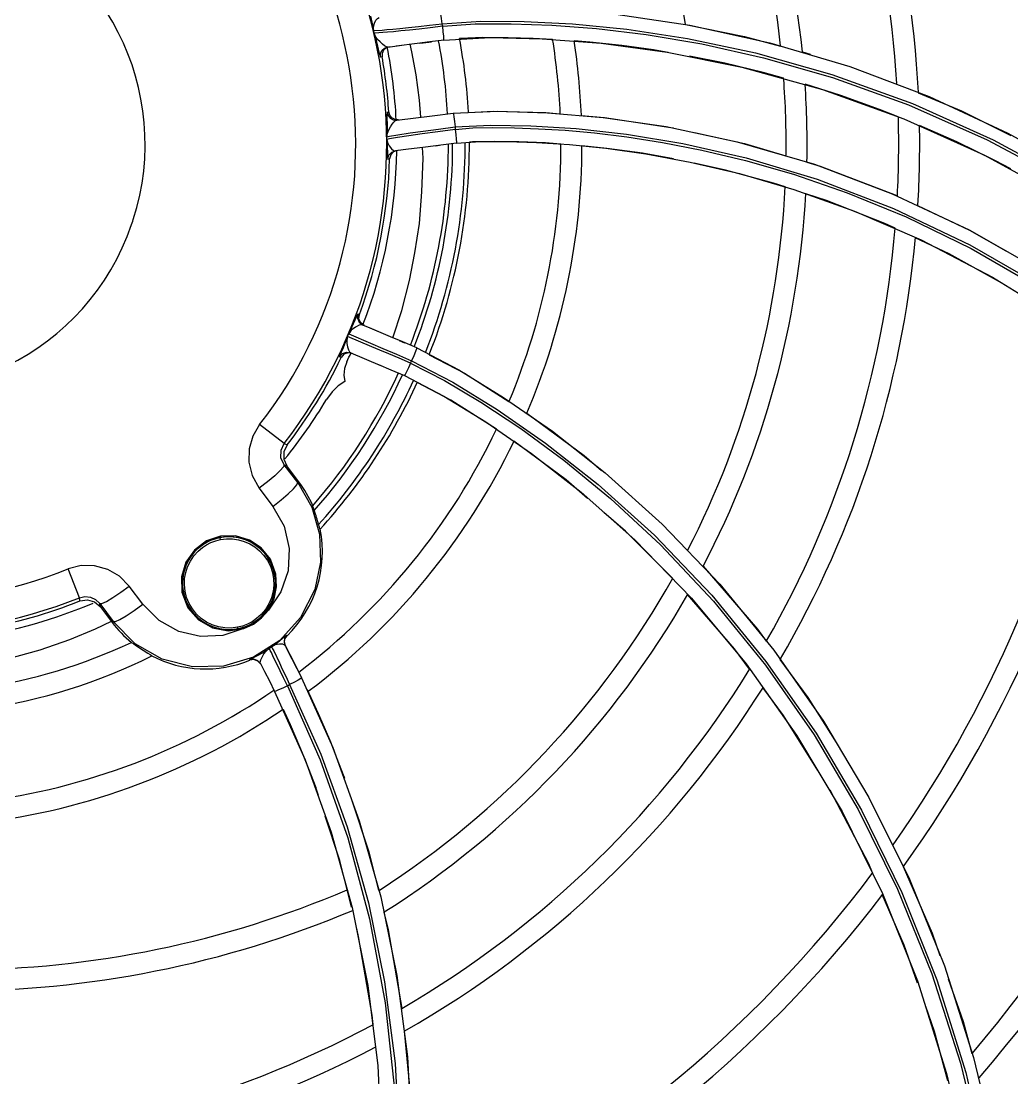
# Model space of a CAD drawing. Header units: metres. Extents: x -133 to 570, y -18 to 184.
# Drawn here: x -64.1844 to -64.0696, y 13.0627 to 13.1852 of the extents above; entities that cross this region are included whole.
import ezdxf

# ---------------------------------------------------------------- set-up
doc = ezdxf.new("R2010")
doc.units = ezdxf.units.M
doc.layers.add('3', color=2, linetype='Continuous')
doc.layers.add('MAUROAMARELO', color=7, linetype='Continuous')

# ---------------------------------------------------------------- blocks, each defined once
blk = doc.blocks.new('z1')
at = {"layer": 'MAUROAMARELO'}
for p, q in [((244.8409404953818, -421.1324454935281), (244.8490026584207, -421.1261493841665)), ((244.8421796301675, -421.1360000300475), (244.8503186363462, -421.1295357753341)), ((244.8495397107861, -421.1409499785327), (244.8575640603624, -421.1348287234437)), ((244.8556203867913, -421.1406046283087), (244.8636338381145, -421.134964831284)), ((244.8347146021918, -421.1429101596153), (244.8421796301675, -421.1360000300475)), ((244.8421912220576, -421.1475184001495), (244.8495397107861, -421.1409499785327)), ((244.8484263876028, -421.1465268326311), (244.8556203867913, -421.1406046283087)), ((244.8279249933116, -421.1502243952357), (244.8347146021918, -421.1429101596153)), ((244.820536858972, -421.1537541173559), (244.8267053435372, -421.1462846795577)), ((244.8355187772693, -421.1544908582824), (244.8421912220576, -421.1475184001495)), ((244.8423170576682, -421.1523416905259), (244.8484263876028, -421.1465268326311)), ((244.8424543506314, -421.1472647591742), (244.8426615106027, -421.1470801576081)), ((244.8229930244049, -421.1506847437614), (244.8235624333843, -421.1499522556588)), ((244.8218637151267, -421.1578331500753), (244.8279249933116, -421.1502243952357)), ((244.8372769969344, -421.157813967336), (244.8423170576682, -421.1523416905259)), ((244.8150555055731, -421.1614659842951), (244.820536858972, -421.1537541173559)), ((244.8296231299894, -421.1616934217085), (244.8355187772693, -421.1544908582824)), ((244.8168823594831, -421.1651081514458), (244.8218637151267, -421.1578331500753)), ((244.8331138707681, -421.1629078831886), (244.8372769969344, -421.157813967336)), ((244.8105375747775, -421.1688625890829), (244.8150555055731, -421.1614659842951)), ((244.8247884292614, -421.1685787528772), (244.8296231299894, -421.1616934217085)), ((244.8296549698209, -421.1676320218635), (244.8331138707681, -421.1629078831886)), ((244.8250932301225, -421.1681126235649), (244.8252582663765, -421.1678805269302)), ((244.8267708931057, -421.1719959793796), (244.8296549698209, -421.1676320218635)), ((244.9055613714818, -421.1773543971651), (244.9160935502405, -421.1767416711095)), ((244.9160935502405, -421.1767416711095), (244.926924991167, -421.1769283445524)), ((244.926924991167, -421.1769283445524), (244.9380221302799, -421.1779544958875)), ((244.8953588746435, -421.1787274046814), (244.9055613714818, -421.1773543971651)), ((244.9380221302799, -421.1779544958875), (244.949343499007, -421.1798603019937)), ((244.8855098944523, -421.1808235118752), (244.8953588746435, -421.1787274046814)), ((244.9280816668695, -421.17838011187), (244.9392715598021, -421.1794799953879)), ((244.820624337932, -421.1831220595122), (244.8223319275353, -421.1797163663448)), ((244.9058357568172, -421.1808555482605), (244.9164177161638, -421.180247292237)), ((244.9164177161638, -421.180247292237), (244.9273198062597, -421.1804676796168)), ((244.9273198062597, -421.1804676796168), (244.9385027175745, -421.1815609374789)), ((244.9380236039997, -421.1796250887417), (244.9490741764182, -421.1814598636937)), ((244.9392715598021, -421.1794799953879), (244.9506943560739, -421.1814823009753)), ((244.8733573446832, -421.1845408915932), (244.8825649153514, -421.1816054016716)), ((244.8760401244308, -421.1836062565825), (244.8855098944523, -421.1808235118752)), ((244.8825649153514, -421.1816054016716), (244.8842165017295, -421.1812123351089)), ((244.8955996053112, -421.1822499391026), (244.9058357568172, -421.1808555482605)), ((244.9385027175745, -421.1815609374789), (244.9499240061839, -421.1835714464381)), ((244.8857498485431, -421.1843864512607), (244.8955996053112, -421.1822499391026)), ((244.8670196517078, -421.1870205323717), (244.8760401244308, -421.1836062565825)), ((244.8762636868225, -421.1872390062979), (244.8857498485431, -421.1843864512607)), ((244.8060859671446, -421.1865429585702), (244.8060561014981, -421.1866390391768)), ((244.8589806628056, -421.1907583068507), (244.8670196517078, -421.1870205323717)), ((244.8674648784556, -421.1906488590396), (244.8762636868225, -421.1872390062979)), ((244.8176459023598, -421.1899487645607), (244.8175428936522, -421.1902748759025)), ((244.8130399461522, -421.1930449953643), (244.8137147266009, -421.1906829057849)), ((244.8152636896223, -421.1911103650309), (244.8155457537841, -421.1912194990689)), ((244.8521367397766, -421.1945184926851), (244.8589806628056, -421.1907583068507)), ((244.8599507451245, -421.1942067600244), (244.8674648784556, -421.1906488590396)), ((244.8170733057796, -421.1917082160011), (244.8159912040753, -421.1954944087209)), ((244.8037038316163, -421.1946644721839), (244.8041561952894, -421.1930890276631)), ((244.811901222957, -421.1970144196771), (244.8130399461522, -421.1930449953643)), ((244.8164080783756, -421.1940382486919), (244.8165343264568, -421.1935926364308)), ((244.801338527823, -421.1953586873617), (244.8016297220984, -421.1944979720466)), ((244.8019420327278, -421.1945278857908), (244.8016452526783, -421.1954086682259)), ((244.8038593412798, -421.1952619257463), (244.8041309128835, -421.1955610957754)), ((244.8463178433481, -421.1981884010697), (244.8521367397766, -421.1945184926851)), ((244.801312523877, -421.1954377803539), (244.801338527823, -421.1953586873617)), ((244.8016452526783, -421.1954086682259), (244.8016184005785, -421.1954901801267)), ((244.8041309128835, -421.1955610957754), (244.8045007559349, -421.1957293536123)), ((244.8045007559349, -421.1957293536123), (244.8044467318412, -421.1959186818438)), ((244.8106064180358, -421.1976848780616), (244.8106607105933, -421.1974956415304)), ((244.8110637784712, -421.1975489643534), (244.8106606075357, -421.1974956055432)), ((244.811452714802, -421.1974390506327), (244.8110637784712, -421.1975489643534)), ((244.815171976081, -421.1983473129839), (244.8151521780571, -421.1988173682377)), ((244.8151521780571, -421.1988173682377), (244.8153477909032, -421.1992435862662)), ((244.8153477909032, -421.1992435862662), (244.8157172843898, -421.199535041494)), ((244.8156593416045, -421.1997353559659), (244.8157172843898, -421.199535041494)), ((244.8494070285801, -421.2003990264159), (244.8442509518243, -421.2039360403126)), ((244.8442509518243, -421.2039360403126), (244.840837952532, -421.2067386190238)), ((244.8355140013066, -421.2067402407691), (244.8360060624218, -421.2062624979403)), ((244.8347285237203, -421.2075039572263), (244.8328961344068, -421.2092705637329)), ((244.8330017946416, -421.2091687296727), (244.8338527204326, -421.2083485541528)), ((244.8308149063457, -421.209952126097), (244.8309596912886, -421.2098122491566)), ((244.8314023465086, -421.2100546159305), (244.8309596880715, -421.2098122462594)), ((244.8323445803712, -421.2098032149397), (244.8319046686681, -421.2100514125717)), ((244.8321993746677, -421.2099429606413), (244.8320790568521, -421.2103030084646)), ((244.8321997236396, -421.2099431845503), (244.8330017946416, -421.2091687296727)), ((244.8325435228933, -421.211837044488), (244.834532098607, -421.209919792739)), ((244.8346383407511, -421.2124695839017), (244.8372826706591, -421.2099175984308)), ((244.8319046686681, -421.2100514125717), (244.8314023465086, -421.2100546159305)), ((244.8347835509239, -421.212329279991), (244.8345203940842, -421.2127600426603)), ((244.8345203940842, -421.2127600426603), (244.8344997125712, -421.2132621449909)), ((244.8344997125712, -421.2132621449909), (244.8347264510769, -421.2137127895229)), ((244.8347264510769, -421.2137127895229), (244.8345815387104, -421.2138525750358)), ((244.8413233308167, -421.2236844819363), (244.841600768558, -421.2234294579627)), ((244.8413232941411, -421.2236844256083), (244.8381894826243, -421.2254355666024)), ((244.8460967274348, -421.2240078985222), (244.8435716827241, -421.2246415540173)), ((244.8435716827241, -421.2246415540173), (244.843835789532, -421.2243945865978)), ((244.8460551734786, -421.2238412321756), (244.843835789532, -421.2243945865978)), ((244.8460967274348, -421.2240078985222), (244.8460551734786, -421.2238412321756)), ((244.847509689482, -421.2277137076418), (244.8471914057204, -421.2265475521032)), ((244.8582859250862, -421.2270350746659), (244.8606270278688, -421.2297997290895)), ((244.8449642313885, -421.228352485939), (244.847509689482, -421.2277137076418)), ((244.854863061483, -421.2304756105776), (244.8530440767104, -421.2303931433124)), ((244.8606270278688, -421.2297997290895), (244.8621365226511, -421.2330795499973)), ((244.8583675090865, -421.2329008749148), (244.8574389059324, -421.2318003121133)), ((244.8619578054702, -421.2320825012952), (244.8618670125586, -421.2320919900729)), ((244.8621365226511, -421.2330795499973), (244.8627133269865, -421.2366359186603)), ((244.862983131939, -421.2327182421936), (244.8625577442569, -421.2326646113885)), ((244.8635196088835, -421.2326713164382), (244.8631601609823, -421.2327036913258)), ((244.8646885211569, -421.2325774454714), (244.8635196088835, -421.2326713164382)), ((244.8659398200577, -421.2324898828521), (244.8646885211569, -421.2325774454714)), ((244.8670960079037, -421.2324205551608), (244.8759402816581, -421.2322573824727)), ((244.8759402816581, -421.2322573824727), (244.8849614880903, -421.2327479246443)), ((244.8795813273362, -421.2323760661505), (244.8773459983981, -421.232290441522)), ((244.8795813213014, -421.2323760679997), (244.8797312852485, -421.2323887142962)), ((244.8849614880903, -421.2327479246443), (244.8940580732417, -421.2339100338004)), ((244.8629709480338, -421.2341854439346), (244.8644971672054, -421.2341242867586)), ((244.8673167536388, -421.2343020983251), (244.8672691778518, -421.2340029204394)), ((244.8940580732417, -421.2339100338004), (244.9031892911873, -421.2357583645211)), ((244.8592261166734, -421.236343900367), (244.8591935601401, -421.2351418495086)), ((244.9031892911873, -421.2357583645211), (244.9123216337641, -421.2383082037838)), ((244.8587647383529, -421.2381468824153), (244.8592261166734, -421.236343900367)), ((244.8629990437892, -421.2366867537135), (244.8628741559951, -421.2371586727909)), ((244.8633302883986, -421.236330684814), (244.8629990437892, -421.2366867537135)), ((244.8637921274801, -421.2361720058575), (244.8633302883986, -421.236330684814)), ((244.8673200249016, -421.2359248579369), (244.8760212838274, -421.2357707806838)), ((244.8696095073199, -421.235823623183), (244.8699709409466, -421.2358097750682)), ((244.8760212838274, -421.2357707806838), (244.884923162319, -421.2362705457912)), ((244.880419594004, -421.2359674568434), (244.8794402199549, -421.2358846321104)), ((244.884923162319, -421.2362705457912), (244.8939054014493, -421.2374442763693)), ((244.8577415851196, -421.2396852439178), (244.8587647383529, -421.2381468824153)), ((244.8588854565669, -421.2373807121833), (244.8589783124496, -421.237009753021)), ((244.8627891711644, -421.23716538155), (244.8628741559951, -421.2371586727909)), ((244.8939054014493, -421.2374442763693), (244.9029246791254, -421.2393074288203)), ((244.8972877203344, -421.2380618148698), (244.8963569632667, -421.2379136976547)), ((244.9062727634919, -421.240177062231), (244.8972877203344, -421.2380618148698)), ((244.9033014592787, -421.2373497057964), (244.9124760486404, -421.2399287967926)), ((244.9029246791254, -421.2393074288203), (244.9119486341051, -421.2418767000629)), ((244.905569939624, -421.2382319277561), (244.9152421538877, -421.2411698561123)), ((244.9123216337641, -421.2383082037838), (244.9214254709113, -421.2415766495513)), ((244.9073124189463, -421.2405038017545), (244.9062727634919, -421.240177062231)), ((244.9124760486404, -421.2399287967926), (244.9216307010804, -421.2432430420083)), ((244.9119486341051, -421.2418767000629), (244.920947381037, -421.2451706346986)), ((244.8520744152786, -421.2460218299079), (244.849527023367, -421.2466528411875)), ((244.8523496514749, -421.2472437794635), (244.8520744152786, -421.2460218299079)), ((244.8500396408438, -421.2505831671208), (244.8525666189053, -421.2499572112201)), ((244.8503887889942, -421.2506772335178), (244.852608172861, -421.2501238775668)), ((244.852608172861, -421.2501238775668), (244.8525666189053, -421.2499572112201)), ((244.8503887889942, -421.2506772335178), (244.8500396408438, -421.2505831671208)), ((244.8485037888363, -421.252483819067), (244.844914699062, -421.2524088899577)), ((244.8488684808492, -421.2525786512624), (244.8485037975408, -421.2524837511634))]:
    blk.add_line(p, q, dxfattribs=at)
for points in [[(244.8039750227349, -421.1878741001296), (244.8051801748391, -421.1843185994385), (244.8068186081616, -421.1804505097302), (244.8087938882011, -421.1762070051414), (244.8111766655504, -421.1715811700772), (244.8140582289748, -421.1665357719148), (244.8175633138057, -421.1610394038179), (244.8218474425762, -421.1550792122652), (244.8270860937689, -421.148615388849), (244.8334410096681, -421.1417571529105), (244.8407410834643, -421.1349424532359), (244.8487315335369, -421.1285113105564), (244.8573526369073, -421.1225555436906), (244.866613128577, -421.1171103209352), (244.8764999606688, -421.112228001619), (244.8870021135103, -421.1079567658677), (244.8981030093398, -421.1043482489955), (244.9097739883159, -421.1014588874608), (244.9219753001798, -421.0993447393515)], [(244.8036770691081, -421.1878180936326), (244.805146234193, -421.1835881389582), (244.8071474270714, -421.1789772755174), (244.8096011451094, -421.1739210880179), (244.8126199423837, -421.168387802435), (244.8163491576995, -421.1623338109762), (244.8209722603528, -421.1557305042859), (244.8267226028663, -421.1485704431819), (244.8334809279309, -421.1412940479921), (244.8409941101802, -421.1343254746528), (244.8492106821825, -421.1277777063252), (244.8580961380453, -421.1217254391455), (244.8676433868252, -421.1162164128101), (244.8778463220681, -421.1112993685214), (244.8886922763713, -421.1070281341126), (244.9001573416385, -421.1034611304453), (244.912212742981, -421.1006569276695)], [(244.8152636896223, -421.1911103650309), (244.8166783342735, -421.1872406198593), (244.818579682445, -421.1829701433725), (244.8209210060177, -421.178282862483), (244.8237988157846, -421.1731622133433), (244.8273567335427, -421.1675616016193), (244.8317529900394, -421.1614813573393), (244.8372401645099, -421.1548783196872), (244.8438147918687, -421.1480656190174), (244.8511613650985, -421.1415497412883), (244.8591688905105, -421.1354922090628), (244.8678560360984, -421.1299230391871), (244.8772109331494, -421.1248986051682), (244.8872265188477, -421.1204725652797), (244.8978908825261, -421.1167025399405), (244.9091736108032, -421.1136524552728), (244.921035157761, -421.1113853103478), (244.933443123876, -421.109963870736)], [(244.8155457537841, -421.1912194990689), (244.8161828241268, -421.1892750172429), (244.8170446165236, -421.1871472438276), (244.8180578904705, -421.1848254408696), (244.8192335782451, -421.1822950354765), (244.8206074202253, -421.179533083361), (244.8222132113247, -421.1765257326388), (244.824091961257, -421.1732580972338), (244.8262998580292, -421.1697065659286), (244.8289052004704, -421.1658491247038), (244.831987883947, -421.1616718647828), (244.8356504430087, -421.157160259624), (244.8400286543622, -421.1522982566775), (244.8452783151549, -421.1470967280183), (244.8515976757549, -421.1415825378009), (244.8591769964937, -421.135854375899), (244.8678595052077, -421.1302717832475), (244.8772516336358, -421.1252158835998), (244.8872947858026, -421.1207714528284), (244.897999575107, -421.1169856921404), (244.9093366243455, -421.1139248079578), (244.9212679507282, -421.1116557106302), (244.9337388289539, -421.1102441951781)], [(244.8267053435372, -421.1462846795577), (244.8335068729771, -421.1391702318025), (244.8409404953818, -421.1324454935281)], [(244.8325904683688, -421.1401934068904), (244.8364757786246, -421.1363661738195), (244.8413404142327, -421.1322260274653)], [(244.844916633733, -421.1337410803899), (244.8433312208579, -421.1350230048324), (244.8395863756859, -421.13828302383), (244.8361340220222, -421.1415167629746)], [(244.8446016479122, -421.1453512944742), (244.8495549323397, -421.1409373989522), (244.8534132091254, -421.1379866680298)], [(244.8567382787544, -421.1398395539879), (244.8511629339141, -421.1441670223322), (244.8479263578179, -421.1470657525514)], [(244.8342605358221, -421.1433975612472), (244.8326060261325, -421.1450645853874), (244.8293759399796, -421.1485654963043), (244.8265592356031, -421.1518505874931)], [(244.8349611337376, -421.1552013887805), (244.8359849073688, -421.1539669500093), (244.8424543506314, -421.1472647591742)], [(244.8460054705101, -421.1487861308928), (244.8450277979105, -421.1496617502671), (244.8399328930798, -421.1548452751869), (244.8382656411447, -421.1567486195033)], [(244.8147615975206, -421.1619148571466), (244.8187279740398, -421.1561713277272), (244.8213865470595, -421.1527513251353)], [(244.8249318958419, -421.1538675095056), (244.8234101861644, -421.1557774592317), (244.8206759400821, -421.1594723474448), (244.8183255158203, -421.1628883626556)], [(244.8266993864593, -421.1658538320936), (244.8301429191761, -421.1610110692308), (244.8333414056212, -421.1571544161897)], [(244.8366064312361, -421.1586427879755), (244.8356719013595, -421.1597096562916), (244.8321028638884, -421.1642378069649), (244.8299560268892, -421.1672411133736)], [(244.8098159755104, -421.1778191770369), (244.812944887341, -421.1717533249261), (244.8168823594831, -421.1651081514458)], [(244.8169552811053, -421.1650249394739), (244.8160272585942, -421.1664742482035), (244.8141276810261, -421.1696567940899), (244.8123223050229, -421.1728964716472), (244.8114758922466, -421.1745218871439)], [(244.8197791128887, -421.1771386689737), (244.8210435331853, -421.174741391696), (244.8250932301225, -421.1681126235649)], [(244.8179307708965, -421.1806317268033), (244.8209642267759, -421.1748817811978), (244.8247884292614, -421.1685787528772)], [(244.8285544914922, -421.1692751625191), (244.8265732890691, -421.1723114985371), (244.8244323105521, -421.1758868605049), (244.8230252548956, -421.1784358402764)], [(244.8223319275353, -421.1797163663448), (244.8243577637036, -421.1760169232983), (244.8267708931057, -421.1719959793796)], [(244.8103481396854, -421.1767482440266), (244.8093663358297, -421.1787639166781), (244.8081591353975, -421.1814202241462), (244.8070049385415, -421.1841067571047), (244.8060859671446, -421.1865429585702)], [(244.9144691073705, -421.1768481317631), (244.9228707469531, -421.1767632167067), (244.9256229076279, -421.1769391032585)], [(244.8055069233399, -421.1883650065406), (244.8073304054824, -421.1833338511779), (244.8098159755104, -421.1778191770369)], [(244.8382407514828, -421.2063438103382), (244.8424101734772, -421.2029186664692), (244.8473320135379, -421.1994249281908), (244.8530990751517, -421.1957880448098), (244.8598994036058, -421.1920522143333), (244.8678504673574, -421.1883551322311), (244.8768365974499, -421.1849542020495), (244.8863645266104, -421.1821618240216), (244.8962817364541, -421.180069584815), (244.9065577433685, -421.1787161444119), (244.9171669249874, -421.1781396152437), (244.9280816668695, -421.17838011187)], [(244.928484691128, -421.1771219938324), (244.9336980904004, -421.1774551732639), (244.9375119815411, -421.1779824518376)], [(244.8143549691426, -421.1890324805878), (244.8153300305296, -421.1863164445708), (244.8178498989373, -421.1807963552889), (244.8186356387225, -421.1793066400793)], [(244.838449933462, -421.2065606009357), (244.8418235478057, -421.2037360519972), (244.8458111043985, -421.2008323796458), (244.8504253421934, -421.1977761787265), (244.8557605612662, -421.1946078579639), (244.8619498336154, -421.1913726001984), (244.8691690950529, -421.1881372504808), (244.8775524596067, -421.1850384188507), (244.8867644336253, -421.1823760766913), (244.8963974508151, -421.1803574965621), (244.9063503720261, -421.1790388650182), (244.9166282665906, -421.1784519769452), (244.9271966674889, -421.178635064934), (244.9380236039997, -421.1796250887417)], [(244.8867820256773, -421.1806017574943), (244.8921372417242, -421.179327255861), (244.8982134384501, -421.1783535664334)], [(244.8137147702059, -421.1906829188288), (244.8155174894612, -421.1858811123529), (244.8179307708965, -421.1806317268033)], [(244.8218914443348, -421.1805962106826), (244.8210687810965, -421.1822074469268), (244.8197492334609, -421.1849906170265), (244.81863237639, -421.1875254902876), (244.8176459023598, -421.1899487645607)], [(244.9137450483433, -421.1803609719905), (244.9126052220759, -421.1803714388867), (244.9030182223712, -421.1811733575819)], [(244.9275733082004, -421.1805794218884), (244.9229078125209, -421.1802768358625), (244.9165077851005, -421.1803356050261)], [(244.9003616302157, -421.1815654658367), (244.8929365512549, -421.1827484134883), (244.8890048593855, -421.1836803776994)], [(244.9393614950857, -421.1817811099166), (244.9334838396228, -421.1809627515432), (244.9304141495918, -421.1807636644529)], [(244.8170733489299, -421.191708103371), (244.8179742467773, -421.1890932333298), (244.8191906736593, -421.186240573238), (244.820624337932, -421.1831220595122)], [(244.8864607177347, -421.1842834363998), (244.88361532401, -421.1849579057836), (244.8756676772268, -421.1874831705443)], [(244.8016297220984, -421.1944979720466), (244.801799181414, -421.1939896269598), (244.802010888478, -421.1933378633458), (244.8022661489615, -421.1925317935844), (244.8025630159725, -421.1915742819896), (244.8028979692019, -421.1904696426799), (244.8032642500307, -421.1892171430349), (244.8036770593619, -421.1878181416632)], [(244.803974780079, -421.187874091386), (244.8035655963213, -421.189260725409), (244.8032032313654, -421.1905018925265), (244.802871116344, -421.1916010777326), (244.8025763703085, -421.1925554782907), (244.8023232541052, -421.1933596421848), (244.8021125346281, -421.1940125834256), (244.8019420327278, -421.1945278857908)], [(244.8036770274803, -421.187818235308), (244.8030871720807, -421.1876450904943), (244.8025887469564, -421.1875039849589), (244.8022537544098, -421.1874152577038), (244.8021327559477, -421.1873923712018)], [(244.8055069160105, -421.1883650421814), (244.8053974958498, -421.1883194935523), (244.8050802626062, -421.1882139608817), (244.8045825143192, -421.1880579247065), (244.8039747957794, -421.1878740399776)], [(244.805506912953, -421.1883650423417), (244.8050490680853, -421.189960619015), (244.8046449909925, -421.1913905825563), (244.8039678513771, -421.1937433408606)], [(244.8732745890154, -421.188361206098), (244.8660967549627, -421.1912502874579), (244.8631571442713, -421.1926983661607)], [(244.8047337266048, -421.1910765458176), (244.8048369692408, -421.1907156453631), (244.8050999605391, -421.1897832551533)], [(244.813230431321, -421.1988195572445), (244.8133035498877, -421.1985215514387), (244.8135317936215, -421.1975700352227), (244.8138816672813, -421.1961794382527), (244.8142756354296, -421.1947016032499), (244.8147411363557, -421.1929945423653), (244.8152648956293, -421.191110913453)], [(244.8155468557984, -421.1912198766577), (244.8150103594351, -421.1931537807322), (244.814526715016, -421.1949310380708), (244.8141246437056, -421.1964533271667), (244.8138047965363, -421.1977395053337), (244.8135901145849, -421.1986468301599), (244.8135199441654, -421.1989381451834)], [(244.8137147266009, -421.1906829057849), (244.8138321632678, -421.1907049273848), (244.8141557873971, -421.1907904871693), (244.8146578701915, -421.190932590543), (244.8152648904759, -421.1911109321178)], [(244.8155465520008, -421.1912209242194), (244.8161251831868, -421.1913951156056), (244.8166129502815, -421.1915469596792), (244.8169529400409, -421.1916589688191), (244.8170733057796, -421.1917082160011)], [(244.8490554340292, -421.1964311672275), (244.85616468183, -421.192237243187), (244.8585367106723, -421.191065827839)], [(244.8126753794661, -421.1943169235631), (244.8108032866096, -421.1937056398046), (244.807964311138, -421.1929177255294), (244.805318887835, -421.1923113196988), (244.8044275736022, -421.1921467905143)], [(244.8609139819914, -421.1938033644489), (244.8579533760146, -421.1952617837762), (244.8514750550864, -421.1990697600614)], [(244.7996149323467, -421.195110085801), (244.8006638105333, -421.1953083189535), (244.8013125574669, -421.1954376023103)], [(244.8013125237969, -421.1954377788252), (244.8008913584999, -421.1952727226613), (244.8005539365486, -421.1950174829356), (244.8003110877612, -421.1947347976964), (244.8001774449838, -421.1944755571923), (244.8001669122878, -421.1942610681483)], [(244.8031541854168, -421.1951093339848), (244.8028122597948, -421.1952665694342), (244.8024251628917, -421.1954066676184), (244.8020205368266, -421.1954895155931), (244.8016184288551, -421.1954900176906)], [(244.8037038316163, -421.1946644721839), (244.8036132184757, -421.1948068491834), (244.8034265979973, -421.1949544539254), (244.8031541854168, -421.1951093339848)], [(244.8044467318412, -421.1959186818438), (244.8040767849056, -421.1957504892343), (244.8038051293511, -421.1954514722959), (244.8036734719435, -421.1950695940221), (244.8037038316163, -421.1946644721839)], [(244.8037582746624, -421.1944743632115), (244.8037277820013, -421.1948798139279), (244.8038593412798, -421.1952619257463)], [(244.8481336224802, -421.2011988175396), (244.8535693888571, -421.1977515437374), (244.8599507451245, -421.1942067600244)], [(244.8016183817122, -421.1954899956349), (244.8021700989518, -421.1955696657093), (244.8027857753384, -421.1956666028356)], [(244.8027857753384, -421.1956666028356), (244.803864717373, -421.1958471818431), (244.8041990202805, -421.195900052438), (244.8043867639703, -421.1959228179446), (244.8044493753605, -421.1959192821597)], [(244.8159912040753, -421.1954944087209), (244.8155340563123, -421.1970840993225), (244.8151143702546, -421.1985483241269)], [(244.8349344363642, -421.2073035110833), (244.8324442579187, -421.205086965284), (244.8295832013584, -421.2029050581314), (244.8268750461336, -421.2010999594961), (244.8239812464344, -421.1992871717579), (244.8206808491104, -421.1975808607023), (244.8171747127217, -421.1959421810234), (244.8159896145412, -421.1954999384109)], [(244.8106038416038, -421.1976839783807), (244.8106691355504, -421.1977274754066), (244.8108851602515, -421.1978259202464), (244.8112770777557, -421.1979903309744), (244.8118496011789, -421.1982266933495), (244.8125509961501, -421.1985217458599), (244.8132304800251, -421.198819433593)], [(244.8106064180358, -421.1976848780616), (244.8110092942459, -421.1977382875743), (244.8113983768121, -421.1976285317427), (244.8117125050967, -421.1973741341081), (244.8119012488842, -421.1970143294103)], [(244.8119556733191, -421.1968243333148), (244.8117667846216, -421.1971845318973), (244.811452714802, -421.1974390506327)], [(244.8132304312408, -421.1988195557157), (244.8128870017513, -421.1986038883454), (244.8125882794918, -421.1983176471529), (244.8123354515901, -421.1979944231627), (244.812131107406, -421.1976802898772), (244.8119829327086, -421.1974064237303), (244.8119027861735, -421.1971837674167), (244.811901222957, -421.1970144196771)], [(244.8135199686506, -421.1989380273999), (244.8143310627875, -421.1992466300042), (244.8149880185913, -421.1995034739895), (244.815457815735, -421.1996819098076), (244.815659483033, -421.199735422133)], [(244.8135199874757, -421.1989380356108), (244.8138902566877, -421.1990166149852), (244.8143205481558, -421.1989966258366), (244.8147105952119, -421.1988859104497), (244.8149845377231, -421.1987315587705), (244.8151150047925, -421.1985484395633)], [(244.8156593416045, -421.1997353559659), (244.8152901236585, -421.1994440104623), (244.8150946011745, -421.1990181126725), (244.8151144030046, -421.1985483055487)], [(244.8371203187207, -421.2051930610817), (244.8413411409417, -421.2017220953604), (244.8463178433481, -421.1981884010697)], [(244.8383963192202, -421.2042051516644), (244.841964790568, -421.2012593567812), (244.8469896948891, -421.1977965912662)], [(244.8395238100802, -421.2077527870172), (244.8434790325698, -421.2045080823947), (244.8481336224802, -421.2011988175396)], [(244.834532098607, -421.209919792739), (244.8356406855171, -421.208853208341), (244.8368885599264, -421.2076423505757), (244.8382408188154, -421.2063420531742)], [(244.8371203237139, -421.2051930393594), (244.8358472033174, -421.206414969441), (244.8347285237203, -421.2075039572263)], [(244.8371203386002, -421.2051930309148), (244.8372103342301, -421.2052709361037), (244.8374460357279, -421.2055073896909), (244.8378071052209, -421.2058824553061), (244.8382408041689, -421.206342066205)], [(244.8384500001926, -421.2065586567899), (244.8374120182264, -421.2075535737825), (244.8364917769331, -421.2084510085898), (244.8356722265664, -421.2092432230035), (244.8349584066073, -421.2099313739116), (244.8327588339935, -421.2120599888324)], [(244.8384500119412, -421.2065586469768), (244.8388621079157, -421.2070019104056), (244.8392071329572, -421.2073801131559), (244.8394445935237, -421.2076491957914), (244.8395238043659, -421.2077527949812)], [(244.8371445073421, -421.2100519670794), (244.8382626665232, -421.2089645149394), (244.8395238100802, -421.2077527870172)], [(244.8308149063457, -421.209952126097), (244.8312581321122, -421.2101947327598), (244.831759969293, -421.2101914597779), (244.8321996421184, -421.2099432670004)], [(244.8308166575241, -421.2099537756935), (244.830968613471, -421.210148982298), (244.8313554534952, -421.2105628807205), (244.8319170556392, -421.2111571216767), (244.8325436054299, -421.2118370984126)], [(244.8320790568521, -421.2103030084646), (244.8321101202732, -421.2108117879573), (244.832264673596, -421.2113845000827), (244.8325435010909, -421.2118370379661)], [(244.8327586031382, -421.2120597372726), (244.8332993846909, -421.2125924811714), (244.8337687335459, -421.2130660892303), (244.8341352607335, -421.2134383579332), (244.834386396439, -421.2136885191904), (244.8345295518779, -421.2138208660663), (244.8345799803337, -421.2138508019004)], [(244.8327588545942, -421.2120599724238), (244.8331063353914, -421.2123067292479), (244.8334906538978, -421.2124625033227), (244.8338749721659, -421.2125476062215), (244.8342140255806, -421.2125788040727), (244.8344732588275, -421.2125537429603), (244.8346384354243, -421.2124696939075)], [(244.8345815387104, -421.2138525750358), (244.834354773996, -421.2134018399035), (244.8343754142686, -421.2128999451425), (244.8346383407511, -421.2124695839017)], [(244.8354307052421, -421.2132987545349), (244.8360288193035, -421.2138377984539), (244.8367193460135, -421.2142091916855), (244.837444540261, -421.2143955438565)], [(244.837444540261, -421.2143955438565), (244.8376001621748, -421.2152849426581), (244.8379551518019, -421.216220127397), (244.8385246472592, -421.2171654573521)], [(244.841600768558, -421.2234294579627), (244.8421773617761, -421.2240755161918), (244.8429700982624, -421.2244178205115), (244.8438357896121, -421.2243945881265)], [(244.8498330526038, -421.2235068584611), (244.8495122518341, -421.2234798515001), (244.849321534876, -421.223460255493), (244.8492539406925, -421.2234425979771)], [(244.8435716828042, -421.224641555546), (244.8426841681828, -421.2246675779726), (244.8418778901132, -421.2243139255629), (244.8413233308167, -421.2236844819363)], [(244.843571519307, -421.2246415947725), (244.8437547077574, -421.2248071661718), (244.8440115299002, -421.2253227250635), (244.844317934856, -421.2261391378843), (244.8446456148456, -421.2271809750337), (244.8449642375035, -421.2283524856185)], [(244.8460967274348, -421.2240078985222), (244.8493374071334, -421.2236071582245), (244.8525755263079, -421.2240030442979), (244.8556217822397, -421.2251714151551), (244.8582859250862, -421.2270350746659)], [(244.8471914057204, -421.2265475521032), (244.8468715754377, -421.2255370360861), (244.8465624897201, -421.22471890282), (244.8462936868189, -421.2241835198906), (244.8460967274348, -421.2240078985222)], [(244.8520752809027, -421.2237232532543), (244.8520203062892, -421.2237301796692), (244.8518329480344, -421.2237122532489), (244.8515093352744, -421.2236745284783)], [(244.8381894478046, -421.2254354871836), (244.8391005978194, -421.2266677392452), (244.8402859369364, -421.2276274387487), (244.8417042752196, -421.228270342017), (244.8432783186665, -421.2285323502854), (244.8449642313885, -421.228352485939)], [(244.847509689482, -421.2277137076418), (244.8501420141167, -421.227435638823), (244.8527240995313, -421.2278926077172), (244.855061056162, -421.2290290989282)], [(244.811052695426, -421.2300299870197), (244.8108994779516, -421.2298930169361), (244.81074562954, -421.2297574625923), (244.8105911747305, -421.229623324235)], [(244.855061056162, -421.2290290989282), (244.8569870605797, -421.2307451250364), (244.8583673927972, -421.232900644943)], [(244.8530440767104, -421.2303931433124), (244.8514144447374, -421.2308498027663), (244.8500417437128, -421.2317389813999), (244.848956497751, -421.2330431496376), (244.8483089356744, -421.2346490874501)], [(244.8552225977246, -421.2307265933558), (244.854848874917, -421.2306320734901), (244.8544692119056, -421.230564546557), (244.8540855907415, -421.2305243930772), (244.8537000220733, -421.2305118372502), (244.8533145178706, -421.2305269529821), (244.8529311006755, -421.230569664934), (244.8525517817218, -421.230639740471), (244.8521785369549, -421.2307368001165), (244.8518133191815, -421.2308603153828), (244.8514580185649, -421.2310096154398), (244.8511144781512, -421.2311838908998), (244.8507844604787, -421.2313822001669), (244.8504696540931, -421.2316034767592), (244.8501716466719, -421.231846542981), (244.8498919432895, -421.2321101074327), (244.8496319397796, -421.2323927832682), (244.8493929257156, -421.2326930865062), (244.8491760673453, -421.2330094614508), (244.8489824230403, -421.2333402829478), (244.8488129188345, -421.2336838576665), (244.8486683793215, -421.2340384286118), (244.8485494836327, -421.2344022126886), (244.8484567957878, -421.2347733362617)], [(244.8486763713929, -421.2348132958363), (244.8488674575476, -421.2341404656105), (244.8491459402164, -421.2335024398714), (244.8495071594016, -421.2329079351652), (244.8499440596265, -421.232367987157), (244.8504500746078, -421.2318906811054), (244.8510186834117, -421.2314835051274), (244.8516467967243, -421.2311522698558), (244.8523260064765, -421.230906712964), (244.8530398721593, -421.2307570390751), (244.8537819092246, -421.2307092076333), (244.8545286338369, -421.2307689545608), (244.8552589935034, -421.2309358180835), (244.855953167551, -421.2312041765178), (244.8565992686131, -421.2315676291164), (244.8571911812071, -421.2320234413128), (244.8577246395109, -421.2325755662096), (244.8581724008111, -421.2332034697097), (244.8585242970007, -421.2338961757044), (244.8587474244021, -421.2345517494521), (244.8588734333862, -421.2351745611144), (244.8589212009288, -421.2357544485304), (244.8588991288302, -421.236384746405), (244.8588094071865, -421.2369671394593)], [(244.8574389059324, -421.2318003121133), (244.8562449829619, -421.2309696097496), (244.8548630614027, -421.2304756090489)], [(244.8589783124496, -421.237009753021), (244.8590445738382, -421.2366331439517), (244.8590839054316, -421.2362528523938), (244.8590961182167, -421.2358707706514), (244.859081162926, -421.2354888250935), (244.8590391175819, -421.2351089139571), (244.8589701789765, -421.2347328618077), (244.8588746895773, -421.2343626403985), (244.8587531543074, -421.2340001623835), (244.8586061528679, -421.2336471878064), (244.8584343584712, -421.233305389034), (244.8582385482805, -421.2329764329849), (244.8580196401001, -421.2326619792074), (244.8577787016259, -421.2323636809267), (244.8575169314754, -421.2320831155269), (244.8572356241116, -421.2318217587959), (244.8569361854527, -421.2315809902401), (244.8566201168633, -421.2313620801262), (244.8562890030839, -421.2311661931803), (244.8559445274402, -421.2309943862579), (244.8555884492366, -421.2308475865347), (244.8552225977246, -421.2307265933558)], [(244.8625577442569, -421.2326646113885), (244.8621944914669, -421.2324392357667), (244.8619576230117, -421.2320820617183)], [(244.8591935601401, -421.2351418495086), (244.8589031696833, -421.2339774037094), (244.8583675090865, -421.2329008749148)], [(244.8618670125586, -421.2320919900729), (244.8619148589642, -421.2322633637484), (244.862064683374, -421.232729989649)], [(244.8618670125586, -421.2320919900729), (244.8621067340619, -421.2324514810318), (244.8624695027138, -421.2326744631136), (244.8628892540394, -421.2327267797649)], [(244.862064683374, -421.232729989649), (244.8622587307198, -421.2334127465948), (244.862439308223, -421.2342136953534)], [(244.8624964312148, -421.2332618225782), (244.8624061628466, -421.2337426422841), (244.862439308223, -421.2342136953534)], [(244.8628892296451, -421.2327264897928), (244.8626615305004, -421.2328990722252), (244.8624964312148, -421.2332618225782)], [(244.8628892635061, -421.2327269019006), (244.8640707861452, -421.2326256743548), (244.8654926838358, -421.2325198510126), (244.8670959961269, -421.2324203304421)], [(244.8670959961269, -421.2324203304421), (244.8671360161723, -421.2325397688847), (244.8671830985036, -421.2328811855719), (244.8672303780311, -421.2333934962364), (244.86727096646, -421.2340034122694)], [(244.8773459983981, -421.232290441522), (244.8752960263366, -421.2322476750148), (244.8734192130603, -421.2322384788575), (244.8717034147473, -421.2322551857735), (244.8701252018582, -421.2322920489677), (244.8686529344382, -421.2323448970094)], [(244.8822283756974, -421.2325993079832), (244.8887241058349, -421.2331471295592), (244.8932726866108, -421.233869663934)], [(244.8624391748192, -421.2342137238054), (244.8625080038034, -421.2342089041088), (244.8626882614062, -421.2341987459433), (244.8629709480338, -421.2341854439346)], [(244.862439308223, -421.2342136953534), (244.8624624668807, -421.2343257137564), (244.8624846699086, -421.2344379248015)], [(244.8627547302929, -421.2365392149958), (244.8627178203785, -421.2360218357684), (244.8626571129837, -421.2354634340566), (244.862581401542, -421.234956042538), (244.8624846699086, -421.2344379248015)], [(244.8634418906238, -421.2344908586302), (244.8630434954935, -421.2345130084071), (244.8627535125793, -421.2345312301757), (244.8625726907105, -421.2345443687415), (244.8625058014461, -421.234550340692)], [(244.8673182420614, -421.2343025951569), (244.8662775975777, -421.2343495697071), (244.8653676233318, -421.2343939683064), (244.8634418906238, -421.2344908586302)], [(244.8644971672054, -421.2341242867586), (244.8652856353392, -421.2340900192892), (244.8662125047242, -421.2340485368398), (244.8672705014149, -421.2340034305098)], [(244.8672691778518, -421.2340029204394), (244.8760955109581, -421.2338370642102), (244.885068968742, -421.2343249367854)], [(244.8673167536388, -421.2343020983251), (244.8766958354183, -421.2341507697406), (244.8862471487378, -421.2347409385227)], [(244.8673185663858, -421.2343025827585), (244.8673457718489, -421.2349110801654), (244.8673560202112, -421.2354280233197), (244.867347480174, -421.2357918519791), (244.8673200616315, -421.2359250322953)], [(244.885068968742, -421.2343249367854), (244.8941512499594, -421.2354884118038), (244.9033014592787, -421.2373497057964)], [(244.8958151907084, -421.2342735382044), (244.8979277986134, -421.2346091227825), (244.906906185837, -421.2367195714954)], [(244.8483089356744, -421.2346490874501), (244.8481892911288, -421.2363804426509), (244.8486133824829, -421.2380685998368)], [(244.8484567957878, -421.2347733362617), (244.848390751795, -421.2351499400694), (244.8483516332583, -421.2355302020668), (244.848339625652, -421.2359122209376), (244.8483547771098, -421.2362941071622), (244.8483970099298, -421.236673968618), (244.8484661268515, -421.2370499133168), (244.8485617869171, -421.2374200568013), (244.8486835495435, -421.2377826026118), (244.8488308379387, -421.238135729236), (244.8490029316943, -421.2384776242212), (244.8491990113362, -421.2388065738135), (244.8494181345222, -421.2391209182176), (244.8496592415927, -421.2394190405766), (244.8499211480034, -421.2396993980258), (244.8502025604923, -421.2399605377074), (244.8505020918865, -421.2402010867975), (244.8508182346266, -421.240419773821), (244.8511493977767, -421.2406154328434), (244.8514939076649, -421.240787015701), (244.8518500019284, -421.2409335953784), (244.8522158295941, -421.2410543675367), (244.8525894886488, -421.2411486654074), (244.8529690146902, -421.2412159772487), (244.8533524295253, -421.2412559376663), (244.8537377229065, -421.2412683301043), (244.8541228774702, -421.2412530947354), (244.8545058655211, -421.2412103255634), (244.8548847069599, -421.2411402643217), (244.8552574597932, -421.241043294839), (244.8556222134569, -421.2409199326589)], [(244.8486764396973, -421.2348133121842), (244.848621517976, -421.234801709224), (244.8485666134275, -421.2347906679372), (244.84852072475, -421.2347820130031), (244.8484867675968, -421.2347762139754), (244.8484650234891, -421.2347732606985), (244.848456823785, -421.2347733439919)], [(244.8588094071865, -421.2369671394593), (244.8586015447647, -421.2376848338623), (244.8582936259788, -421.2383631968613), (244.8578912645992, -421.2389908268734), (244.857403846408, -421.2395533010352), (244.8568443220952, -421.2400375302886), (244.8562168320368, -421.2404396248229), (244.8555335732447, -421.2407491961892), (244.8548106402282, -421.2409572765519), (244.8540669963056, -421.2410583347074), (244.8533200856953, -421.2410511391338), (244.852573356696, -421.2409346230978), (244.8518703991183, -421.2407180356779), (244.8512199788727, -421.2404123314293), (244.8506215845864, -421.2400221435096), (244.8500856049686, -421.2395563394628), (244.8496055701005, -421.2390047196899), (244.8492118160289, -421.2383978790692), (244.8489038144883, -421.2377353900152), (244.8487105594604, -421.237114374993), (244.8486028624638, -421.2365261944618), (244.8485643522692, -421.2359835449715), (244.8485883848637, -421.2353813542704), (244.8486763713929, -421.2348132958363)], [(244.8631086698081, -421.2357024969233), (244.8628540139223, -421.2353648675202), (244.8626419848049, -421.2349808474877), (244.8625058014461, -421.234550340692)], [(244.8637058843801, -421.2361794504361), (244.8635476047089, -421.2361337277358), (244.8633492986842, -421.2359697917088), (244.8631086698081, -421.2357024969233)], [(244.8699709409466, -421.2358097750682), (244.8715394830904, -421.2357699635447), (244.8732495236623, -421.2357503868135), (244.8751336961243, -421.2357572673739)], [(244.8751336961243, -421.2357572673739), (244.8771966458785, -421.2357989843205), (244.8794401656298, -421.2358847070037)], [(244.8862471487378, -421.2347409385227), (244.8958921005365, -421.2360953927221), (244.905569939624, -421.2382319277561)], [(244.8592261166734, -421.236343900367), (244.8590134097899, -421.2389220830232), (244.8581107031439, -421.2413406897791), (244.8565824512464, -421.2434281286403), (244.8545268856992, -421.2450326620201), (244.8520744152786, -421.2460218299079)], [(244.8588093328474, -421.2369671249605), (244.8588629942149, -421.2369790729605), (244.8589114072656, -421.236990442189), (244.8589487445627, -421.2369998993814), (244.8589708891307, -421.2370063404741), (244.8589782227436, -421.2370097377946)], [(244.8627133269865, -421.2366359186603), (244.862319742736, -421.2402170931701), (244.8609829398583, -421.2435657537771)], [(244.8627891684141, -421.2371654460758), (244.862780763417, -421.2371022942966), (244.8627547302929, -421.2365392149958)], [(244.8627891711644, -421.23716538155), (244.8629140603762, -421.2366939575243), (244.8632448249894, -421.2363382065639), (244.8637058392533, -421.2361794083471)], [(244.8637058819766, -421.2361794045752), (244.8647532030291, -421.2360941577613), (244.8659679578943, -421.2360070678769), (244.8673200249016, -421.2359248579369)], [(244.8938370047288, -421.2375126840732), (244.888331406089, -421.2366365490355), (244.8829108364232, -421.2361781378082)], [(244.8486133824829, -421.2380685998368), (244.8495287687922, -421.2395283418563), (244.8508755838109, -421.2406523731411), (244.8525600461867, -421.2413104422318)], [(244.8556222134569, -421.2409199326589), (244.8559771168127, -421.2407708327706), (244.8563203382437, -421.2405967886335), (244.8566501144899, -421.2403987280853), (244.8569647500899, -421.2401777026414), (244.8572626540683, -421.2399348855714), (244.8575423174923, -421.2396715531485), (244.8578023324587, -421.239389095917), (244.8580414027188, -421.2390889874778), (244.8582583470579, -421.2387727904425), (244.8584521013101, -421.2384421364009), (244.8586217249556, -421.2380987347718), (244.8587664052304, -421.2377443342655), (244.8588854565669, -421.2373807121833)], [(244.9094265755209, -421.2374909197947), (244.9163687747471, -421.2396695205572), (244.9204433091704, -421.2412833875428)], [(244.8525600461867, -421.2413104422318), (244.8544745943614, -421.241376753998), (244.8562581637191, -421.2408073224412), (244.8577415851196, -421.2396852439178)], [(244.8609829398583, -421.2435657537771), (244.8588014379484, -421.2464341040879), (244.855928777235, -421.2486182574388), (244.8525666189053, -421.2499572112201)], [(244.849527023367, -421.2466528411875), (244.8480263252688, -421.2472443755981), (244.8467587658738, -421.2481855629174), (244.8457741298193, -421.2494259614991), (244.8451491940482, -421.2508636705747), (244.8449146979274, -421.2524089268068)], [(244.8500394834614, -421.2505832060268), (244.8501234520295, -421.2503515993041), (244.8501082650121, -421.2497757543148), (244.8499953583912, -421.2489098052014), (244.8497953478268, -421.2478351596675), (244.849527023367, -421.2466528411875)], [(244.8525666189053, -421.2499572112201), (244.8526566016958, -421.2497252954369), (244.8526492396832, -421.2491735728535), (244.8525460879805, -421.248327446396), (244.8523496514749, -421.2472437794635)], [(244.8575021754075, -421.2477104946047), (244.8577735390363, -421.2475229636104), (244.8579289423917, -421.247420438746), (244.8579790006497, -421.2474017765938)], [(244.8556196600107, -421.2489741216865), (244.8556715216664, -421.2489264576349), (244.8558311499464, -421.2488193747836), (244.8561008228623, -421.2486455046732)], [(244.8511143684652, -421.2664569640795), (244.8517542673433, -421.2629306501797), (244.8522783924259, -421.2590373699749), (244.8524994914603, -421.2554104400667), (244.8525287063858, -421.2521923773417), (244.8524617815829, -421.2501286248398)], [(244.8485037975408, -421.2524837511634), (244.84862080121, -421.2518520927089), (244.8489344331276, -421.2512892361297), (244.8494186849166, -421.2508501468384), (244.8500396407637, -421.2505831655922)], [(244.8488685488201, -421.2525787197463), (244.8490743825078, -421.2517374329415), (244.8496136692177, -421.2510630184296), (244.8503887771781, -421.2506771835514)]]:
    blk.add_lwpolyline(points, dxfattribs=at)
blk.add_circle((244.8537121161332, -421.2358903887102), 0.00539353517369142, dxfattribs=at)
for centre, radius, start, end in [((244.791899224236, -421.2513020718961), 0.1655148580578855, 26.17594166971917, 52.20831393798539), ((244.791899224236, -421.2513020718961), 0.1630828402852437, 26.75319266832597, 52.75235177584391), ((244.791899224236, -421.2513020718961), 0.1434437628382171, 31.29811884489008, 56.97120887618706), ((244.791899224236, -421.2513020718961), 0.1410117450655752, 31.84494501039043, 57.46913697368007), ((244.791899224236, -421.2513020718961), 0.1183628588726386, 69.92404021111122, 94.89166111290888), ((244.791899224236, -421.2513020718961), 0.1159305794209784, 70.4747780831514, 95.36125394938773), ((244.791899224236, -421.2513020718961), 0.1183628588726386, 63.58707353362658, 68.05549881929863), ((244.791899224236, -421.2513020718961), 0.1159305794209784, 64.03573561541224, 68.57599571448898), ((244.791899224236, -421.2513020718961), 0.1053208480607015, 72.83964227306805, 97.31996854869294), ((244.791899224236, -421.2513020718961), 0.1183629728159717, 36.73139869067074, 61.77322681057262), ((244.791899224236, -421.2513020718961), 0.1028885686090417, 73.37233086063146, 97.74580199785123), ((244.791899224236, -421.2513020718961), 0.11593095504333, 37.23055580330087, 62.19279160645698), ((244.791899224236, -421.2513020718961), 0.1053208480607015, 65.88935031724267, 70.78968658666018), ((244.791899224236, -421.2513020718961), 0.1028885686090417, 66.28744331795232, 71.2826580147009), ((244.791899224236, -421.2513020718961), 0.1053209620040351, 39.33745275468804, 63.89998925932676), ((244.791899224236, -421.2513020718961), 0.09227883724645741, 75.650162910492, 99.4819542441106), ((244.791899224236, -421.2513020718961), 0.1028889442313931, 39.80232854130449, 64.25935261270965), ((244.791899224236, -421.2513020718961), 0.07923682643452071, 69.43264113826625, 75.70406920711203), ((244.791899224236, -421.2513020718961), 0.07680454698516798, 69.65512410450174, 76.10780046551874), ((244.791899224236, -421.2513020718961), 0.07923694038016128, 43.84765016604797, 66.87734973148626), ((244.791899224236, -421.2513020718961), 0.07680492260751948, 44.19821758481056, 67.02400348679065), ((244.791899224236, -421.2513020718961), 0.1410117450655752, 1.844944981353866, 30.22214212329129), ((244.791899224236, -421.2513020718961), 0.1434437628382171, 1.298118562636243, 29.69357992479627), ((244.791899224236, -421.2513020718961), 0.11593095504333, 7.230556310637486, 35.36125389140036), ((244.791899224236, -421.2513020718961), 0.1183629728159717, 6.731398394546567, 34.89166073969376), ((244.791899224236, -421.2513020718961), 0.06619481562258374, 70.2588581510103, 77.6530711693822), ((244.791899224236, -421.2513020718961), 0.0645672646183142, 79.22069207022521, 79.48971781433809), ((244.791899224236, -421.2513020718961), 0.1053209620040351, 9.337453045219762, 37.31996893550904), ((244.791899224236, -421.2513020718961), 0.06376253617323119, 70.17109340155747, 77.84047538759259), ((244.791899224236, -421.2513020718961), 0.1028889442313931, 9.80232845300953, 37.74580168216561), ((244.791899224236, -421.2513020718961), 0.06619492956822458, 45.47315897223232, 67.21833283984492), ((244.791899224236, -421.2513020718961), 0.06570122179492997, 45.50389162463643, 67.18698787416714), ((244.791899224236, -421.2513020718961), 0.06376291179327521, 45.58349756572925, 67.00053220469029), ((244.791899224236, -421.2513020718961), 0.06425650593243232, 45.56865870260788, 67.05453907451937), ((244.791899224236, -421.2513020718961), 0.05661689914936634, 29.19592979586396, 118.8040601654466), ((244.791899224236, -421.2513020718961), 0.05778614021363472, 69.78307655440149, 78.23609318245985), ((244.791899224236, -421.2513020718961), 0.05665200656918237, 80.12153239775898, 80.43533660921018), ((244.791899224236, -421.2513020718961), 0.05698355493279373, 70.77147888555459, 77.22925890610897), ((244.791899224236, -421.2513020718961), 0.05302701519874078, 29.19609035426771, 118.8038989751658), ((244.791899224236, -421.2513020718961), 0.05665200659687143, 67.56461382370445, 67.88100900622109), ((244.791899224236, -421.2513020718961), 0.05778614021363472, 45.76273770756762, 66.25250604906267), ((244.791899224236, -421.2513020718961), 0.05698355493279373, 46.73227500561305, 65.29295345722346), ((244.791899224236, -421.2513020718961), 0.07923694038016128, 13.84764986331773, 41.26610976634989), ((244.791899224236, -421.2513020718961), 0.07680492260751948, 14.19821771496485, 41.54214495954195), ((244.791899224236, -421.2513020718961), 0.06456604728836163, 43.86465613258522, 44.13198894210621), ((244.791899224236, -421.2513020718961), 0.06570122179492997, 24.86634506006972, 42.43962994688501), ((244.791899224236, -421.2513020718961), 0.06619492956822458, 24.62209111601469, 42.42981521048709), ((244.791899224236, -421.2513020718961), 0.06376291179327521, 25.90769613801201, 42.42747473561853), ((244.791899224236, -421.2513020718961), 0.06425650593243232, 25.63053619500281, 42.43698349689757), ((244.791899224236, -421.2513020718961), 0.05665200667070939, 43.84350416714219, 44.15652761706069), ((244.791899224236, -421.2513020718961), 0.05778614021363472, 41.12121000164645, 42.26829734436625), ((244.791899224236, -421.2513020718961), 0.05698355493279373, 29.28368147655596, 41.26852632350006), ((244.791899224236, -421.2513020718961), 0.05778614021363472, 27.8594314861834, 36.20957493561504), ((244.791899224236, -421.2513020718961), 0.02862441625380771, 49.2312781415815, 227.9999998678972), ((244.8493316731699, -421.2369825548711), 0.01354362661159718, 90.33088842793914, 104.0000001652546), ((244.8493316731699, -421.2369825548711), 0.01348502050040046, 80.70675666946535, 87.86921829244854), ((244.8493316731699, -421.2369825548711), 0.01354362661159718, 21.21266616024369, 78.32572684962567), ((244.791899224236, -421.2513020718961), 0.02862441409405073, 229.2312781415815, 47.99999986789722), ((244.791899224236, -421.2513020718961), 0.07680492260751948, 344.1982174517644, 11.54214491052216), ((244.791899224236, -421.2513020718961), 0.07923694038016128, 343.8476501807275, 11.26610976194878), ((244.8493316731699, -421.2369825548711), 0.01354362661159718, 309.6742730157447, 359.2552468317323), ((244.7758606069769, -421.2373033535608), 0.11593095504333, 337.2305560330027, 0.05741930338879277), ((244.7758606069769, -421.2373033535608), 0.1183629728159717, 336.7313980896594, 359.8999850792076), ((244.791899224236, -421.2513020718961), 0.11593095504333, 337.2305560330027, 5.361253949400593), ((244.791899224236, -421.2513020718961), 0.1183629728159717, 336.7313980896594, 4.891660899581175), ((244.791899224236, -421.2513020718961), 0.06619492956822458, 345.4731590210858, 3.377909303808871), ((244.8493316731699, -421.2369825548711), 0.01348502050040046, 300.130781995631, 307.2932433267798), ((244.8493316731699, -421.2369825548711), 0.01354362661159718, 284.0000001652547, 297.6691112703528), ((244.791899224236, -421.2513020718961), 0.06376291179327521, 345.5834973004684, 2.092303836854265), ((244.791899224236, -421.2513020718961), 0.05778614021363472, 345.7568335460994, 0.03010171988867738), ((244.791899224236, -421.2513020718961), 0.05661689914013661, 269.19592474403, 358.8040655427416), ((244.791899224236, -421.2513020718961), 0.05302702566756286, 269.1960560901755, 358.8039551077306), ((244.791899224236, -421.2513020718961), 0.05698355493279373, 346.7322750574172, 358.7163189413337)]:
    blk.add_arc(centre, radius, start, end, dxfattribs=at)
blk = doc.blocks.new('est-lo-027-5s2-r00')
at = {"layer": '3'}
h = blk.add_hatch(color=8, dxfattribs=at)
h.dxf.hatch_style = 1
h.paths.add_polyline_path([(-148.9701220000006, -1084.012884), (-175.9317790000005, -1019.413174), (-161.1685189999998, -1013.253129), (-321.7466009999998, -628.4091209999999), (-336.5488089999999, -634.5854159999997), (-359.6522640000003, -579.2153039999998), (-327.3565119999994, -565.7397409999999), (-116.7207779999999, -1070.552721)])
h.paths.add_polyline_path([(-2993.189391, -2271.093091), (-3020.150795999999, -2206.493691), (-3034.916470000001, -2212.656366), (-3140.452498000001, -1959.793707), (-3125.686931, -1953.631076), (-3148.796798000001, -1898.260198), (-3181.096476000001, -1911.740954), (-3025.489069, -2284.573847)])
h.paths.add_polyline_path([(-3206.956584999999, -1758.910115), (-3258.953894, -1634.325686), (-3291.253561, -1647.80647), (-3239.256251000001, -1772.390899)])
h.paths.add_polyline_path([(-3349.413448, -1508.456443), (-3317.113664000001, -1494.975643), (-3340.223531000001, -1439.604766), (-3354.989096, -1445.767396), (-3459.753462999999, -1194.753625), (-3444.987897999999, -1188.590995), (-3471.949774000002, -1123.990766), (-3504.249558, -1137.471566)])
h.paths.add_polyline_path([(-307.0555950000007, -557.2587470000001), (-324.5896869999997, -564.5768639999999), (-113.9037680000001, -1069.377), (37.44329600000037, -1006.210029), (30.12501799999973, -988.67555), (-103.6879529999997, -1044.524404)])
h.paths.add_polyline_path([(395.5060300000005, -856.766701), (368.5454399999994, -792.167119), (353.7798730000004, -798.3297509999998), (193.164483, -413.500243), (207.9300499999999, -407.3376119999998), (184.8201829999998, -351.9667349999997), (-61.58021999999983, -454.8056439999998), (-28.45568900000126, -534.1714979999999), (-10.92157800000132, -526.8533729999999), (-36.72798500000044, -465.02163), (159.8386289999999, -382.9816020000001), (355.8882270000004, -852.7133459999998), (159.3216130000001, -934.7533739999999), (132.7452660000004, -871.0768659999999), (115.211155, -878.3949899999998), (141.7875020000001, -942.0714989999999), (123.330543, -949.774788), (130.6486680000003, -967.3088989999999)])
h.paths.add_polyline_path([(-627.7315719999997, 63.08641299999999), (-600.7700600000007, -1.512942999999723), (-586.0045049999999, 4.649683000000323), (-426.1600480000006, -378.3351150000001), (-440.9189939999997, -384.494983), (-417.8110629999992, -439.8612209999999), (-385.5188030000008, -426.3835610000001), (-595.4327030000004, 76.56683100000055)])
h.paths.add_polyline_path([(-83.24965799999973, 290.3351419999999), (-592.661728000001, 77.72436400000015), (-382.7468259999996, -425.2284299999999), (-365.2127150000006, -417.9103049999999), (-567.8094920000012, 67.50837700000011), (-108.2312110000012, 259.320275), (-7.318124999999782, 17.53411099999994), (-242.6443530000006, -80.68282399999998), (-140.9608260000005, -324.3149510000001), (-70.36295799999971, -294.8498709999999), (-77.68108299999949, -277.31576), (-130.744839, -299.4627149999999), (-217.792117, -90.8988109999998), (0, 0), (87.04727799999955, -208.5639039999999), (33.98351999999977, -230.7108599999999), (41.30164500000046, -248.2449710000001), (126.6650800000007, -212.61726), (103.5552130000001, -157.2463819999998), (88.78964599999972, -163.4090140000001), (-71.0533489999998, 219.5722810000002), (-56.28778200000033, 225.7349120000003)])
h.paths.add_polyline_path([(2148.345152, 312.5946890000005), (2171.455384, 257.2229400000001), (2186.220944, 263.3855680000001), (2291.759340999999, 10.51723400000014), (2276.992979000001, 4.354271000000153), (2303.95449, -60.24508500000002), (2336.258434, -46.76254899999981), (2180.648658, 326.0760179999997)])
h.paths.add_polyline_path([(2122.488559, 465.4148460000001), (2070.491249, 589.9992740000002), (2038.191583, 576.5184900000004), (2090.188893, 451.9340620000003)])
h.paths.add_polyline_path([(1825.196854, 1086.85293), (1852.158366, 1022.253574), (1866.923925, 1028.416201), (1971.688571, 777.4017620000004), (1956.922202, 771.2387960000001), (1980.031084, 715.8702800000001), (2012.330763, 729.351036), (1857.495723, 1100.333348)])
h.paths.add_polyline_path([(-2506.848631, -2068.110954), (-2474.548963999999, -2054.63017), (-2513.06549, -1962.345409), (-2545.365156, -1975.826193)])
h.paths.add_polyline_path([(-2008.510636999999, -1860.120102), (-1971.596733, -1844.713492), (-2010.113259000001, -1752.42873), (-2047.027163000001, -1767.83534)])
h.paths.add_polyline_path([(-1510.173594, -1652.131632), (-1477.873928, -1638.650848), (-1516.390453999999, -1546.366086), (-1548.690119999999, -1559.84687)])
h.paths.add_polyline_path([(-2727.356416, -1539.777778), (-2695.056749, -1526.296994), (-2733.573275000001, -1434.012233), (-2765.872941, -1447.493017)])
h.paths.add_polyline_path([(-1016.425474, -1446.127269), (-984.1258079999998, -1432.646485), (-1022.642334, -1340.361723), (-1054.942, -1353.842507)])
h.paths.add_polyline_path([(-2180.679227, -1447.607099), (-2143.765323, -1432.200489), (-2182.281848999999, -1339.915727), (-2219.195753, -1355.322337)])
h.paths.add_polyline_path([(-522.7262839999994, -1240.005668), (-490.4266179999995, -1226.524884), (-528.9431440000008, -1134.240122), (-561.2428099999997, -1147.720906)])
h.paths.add_polyline_path([(-1682.342105, -1239.618596), (-1650.042439, -1226.137812), (-1688.558965, -1133.85305), (-1720.858630999999, -1147.333834)])
h.paths.add_polyline_path([(-2277.354904999999, -1215.973493), (-2240.441001000001, -1200.566883), (-2278.957527, -1108.282121), (-2315.871431, -1123.688731)])
h.paths.add_polyline_path([(-1188.61845, -1033.555614), (-1156.318783999999, -1020.07483), (-1194.835310000001, -927.7900679999998), (-1227.134975999999, -941.2708519999999)])
h.paths.add_polyline_path([(-1779.017844000001, -1007.985049), (-1746.718178000001, -994.504265), (-1785.234704, -902.219503), (-1817.53437, -915.7002869999999)])
h.paths.add_polyline_path([(-2947.092742, -1013.293008), (-2914.793075, -999.812224), (-2953.309601000001, -907.5274629999999), (-2985.609267999999, -921.0082469999998)])
h.paths.add_polyline_path([(-694.8947949999992, -827.492632), (-662.5951290000003, -814.0118479999999), (-701.1116549999997, -721.7270859999999), (-733.4113210000005, -735.20787)])
h.paths.add_polyline_path([(-1285.294190000001, -801.9220669999997), (-1252.994524, -788.4412829999997), (-1291.51105, -696.1565209999999), (-1323.810716, -709.637305)])
h.paths.add_polyline_path([(-2448.754037999999, -805.3038670000001), (-2411.840133, -789.8972569999999), (-2450.356658999999, -697.6124949999999), (-2487.270562999999, -713.0191059999997)])
h.paths.add_polyline_path([(72.45363799999996, -775.948255), (89.98774300000014, -768.6301149999997), (31.82778899999903, -629.280125), (14.29368400000021, -636.5982650000001)], flags=17)
h.paths.add_polyline_path([(793.2580159999998, -690.758509), (825.557683, -677.2777249999999), (787.0411569999997, -584.9929639999998), (754.7414909999998, -598.4737479999999)])
h.paths.add_polyline_path([(-791.5705349999998, -595.8590849999998), (-759.2708690000009, -582.3783009999997), (-797.7873950000003, -490.093539), (-830.0870610000011, -503.574323)])
h.paths.add_polyline_path([(-1950.416952, -597.3153989999998), (-1918.117286, -583.8346149999998), (-1956.633811, -491.5498539999999), (-1988.933478, -505.0306379999997)])
h.paths.add_polyline_path([(1288.827223, -483.924739), (1325.741127, -468.5181289999998), (1287.224601, -376.2333669999998), (1250.310697, -391.639977)])
h.paths.add_polyline_path([(-1456.693297, -391.2524169999997), (-1424.393630999999, -377.7716329999998), (-1462.910155999999, -285.4868709999996), (-1495.209822999999, -298.9676549999997)])
h.paths.add_polyline_path([(1791.778336, -274.010037), (1824.078002, -260.5292529999999), (1785.561476, -168.2444909999999), (1753.26181, -181.725275)])
h.paths.add_polyline_path([(621.0895079999996, -278.2454719999998), (653.3891749999998, -264.764688), (614.8726489999999, -172.4799269999996), (582.5729829999996, -185.9607109999997)])
h.paths.add_polyline_path([(-962.9696429999995, -185.1894349999998), (-930.6699760000001, -171.7086509999997), (-969.1865019999996, -79.42388899999969), (-1001.486168, -92.90467299999978)])
h.paths.add_polyline_path([(1116.658827, -71.41219699999988), (1153.572731, -56.00558699999988), (1115.056205, 36.27917500000012), (1078.142301, 20.87256500000035)])
h.paths.add_polyline_path([(524.4132419999996, -46.61068399999976), (556.7129089999999, -33.12989999999968), (518.1963829999995, 59.15486199999987), (485.8967169999996, 45.67407800000001)])
h.paths.add_polyline_path([(1019.982611, 160.2226970000002), (1056.896515, 175.6293070000002), (1018.379989, 267.9140690000004), (981.466085, 252.5074589999999)])
h.paths.add_polyline_path([(1571.272116, 254.3193890000002), (1603.571782, 267.8001730000001), (1565.055256, 360.0849350000003), (1532.75559, 346.604151)])
h.paths.add_polyline_path([(353.0151340000002, 364.0565810000003), (385.3148000000001, 377.5373650000001), (346.7982750000001, 469.822126), (314.498607999999, 456.3413420000002)])
h.paths.add_polyline_path([(848.5844950000005, 570.889889), (885.4984, 586.2965000000004), (846.9818739999996, 678.5812610000003), (810.0679689999997, 663.1746510000003)])
h.paths.add_polyline_path([(1351.53582, 780.8041800000001), (1383.835487, 794.2849640000004), (1345.318961, 886.5697250000003), (1313.019294, 873.088941)])
edge = h.paths.add_edge_path(flags=17)
edge.add_line((16.66772399999991, 82.37260700000024), (19.9480010000002, 83.7416830000002))

msp = doc.modelspace()

# ---------------------------------------------------------------- block references
at = {"linetype": 'Continuous', "xscale": 0.01, "yscale": 0.01, "zscale": 0.01}
msp.add_blockref('est-lo-027-5s2-r00', (-41.30110647519868, 20.04975753593092), dxfattribs=at)
at = {"layer": 'MAUROAMARELO', "rotation": 293}
msp.add_blockref('z1', (227.9173666903923, 403.0990232312179), dxfattribs=at)

doc.saveas('drawing.dxf')
